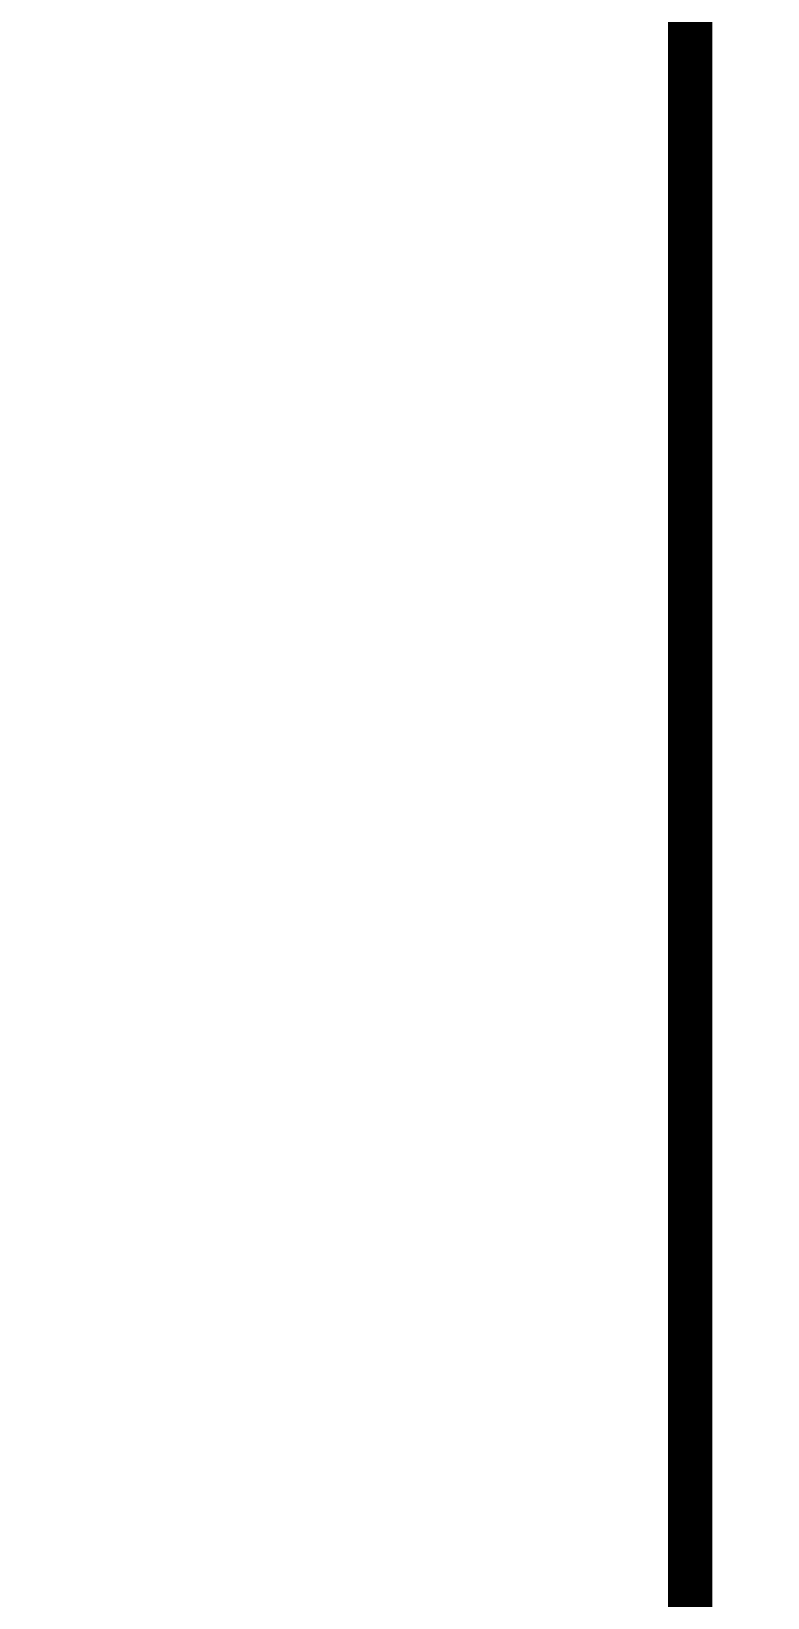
# Model space of a CAD drawing. Extents: x 17.6 to 58.9, y 21.2 to 90.7.
# Drawn here: x 23.513 to 25.622, y 42.392 to 46.88 of the extents above; entities that cross this region are included whole.
import ezdxf

# ---------------------------------------------------------------- set-up
doc = ezdxf.new("R2010")
doc.units = 0
doc.header["$MEASUREMENT"] = 0
doc.layers.get('0').update_dxf_attribs({"linetype": 'CONTINUOUS'})
doc.layers.get('Defpoints').update_dxf_attribs({"linetype": 'CONTINUOUS'})
doc.layers.add('SILKTOP_PHO', color=251, linetype='CONTINUOUS')
doc.styles.get("Standard").update_dxf_attribs({"font": 'arial.ttf'})
doc.dimstyles.get("Standard").update_dxf_attribs({"dimtxt": 1.5, "dimasz": 1.5, "dimexe": 0.18, "dimexo": 0, "dimgap": 0.5, "dimtad": 0, "dimtih": 1, "dimtoh": 1, "dimzin": 0, "dimdsep": 46, "dimtxsty": 'Standard', "dimcen": 0.09, "dimadec": 0, "dimazin": 0, "dimtfac": 1, "dimtofl": 0, "dimtmove": 2, "dimatfit": 3, "dimfxl": 1, "dimtolj": 1, "dimtzin": 0, "dimarcsym": 0})

# ---------------------------------------------------------------- blocks, each defined once
blk = doc.blocks.new('*D70')
at = {"color": 0, "linetype": 'Continuous', "lineweight": -2}
for p, q in [((25.9319, 73.66), (19.9956, 73.66)), ((20.1756, 72.16), (20.1756, 50.7959)), ((20.1756, 26.9), (20.1756, 48.2641)), ((25.9319, 25.4), (19.9956, 25.4))]:
    blk.add_line(p, q, dxfattribs=at)
at = {"color": 0, "linetype": 'Continuous'}
for points in [[(19.9256, 72.16), (20.4256, 72.16), (20.1756, 73.66)], [(19.9256, 26.9), (20.4256, 26.9), (20.1756, 25.4)]]:
    blk.add_solid(points, dxfattribs=at)
at = {"layer": 'Defpoints', "color": 0, "linetype": 'Continuous'}
for p in [(25.9319, 73.66), (20.1756, 25.4), (25.9319, 25.4)]:
    blk.add_point(p, dxfattribs=at)
at = {"color": 0, "linetype": 'Continuous', "insert": (20.1756, 49.53), "char_height": 1.5, "attachment_point": 5}
blk.add_mtext('\\A1;48.26', dxfattribs=at)

msp = doc.modelspace()

# ---------------------------------------------------------------- linework, layer by layer
at = {"const_width": 0.127}
msp.add_lwpolyline([(25.4, 73.159874), (25.4, 25.900126)], dxfattribs=at)
at = {"layer": 'SILKTOP_PHO', "const_width": 0.127}
msp.add_lwpolyline([(25.4, 73.159874), (25.4, 25.900126)], dxfattribs=at)

# ---------------------------------------------------------------- dimensions: what is measured, and where the dimension line sits
at = {"linetype": 'Continuous'}
dim = msp.add_linear_dim(base=(20.175589, 25.4), p1=(25.931876, 73.66), p2=(25.931876, 25.4), angle=90, dimstyle='Standard', dxfattribs=at)
dim.commit()
dim.dimension.update_dxf_attribs({"geometry": '*D70', "text_midpoint": (20.175589, 49.53)})

doc.saveas('drawing.dxf')
